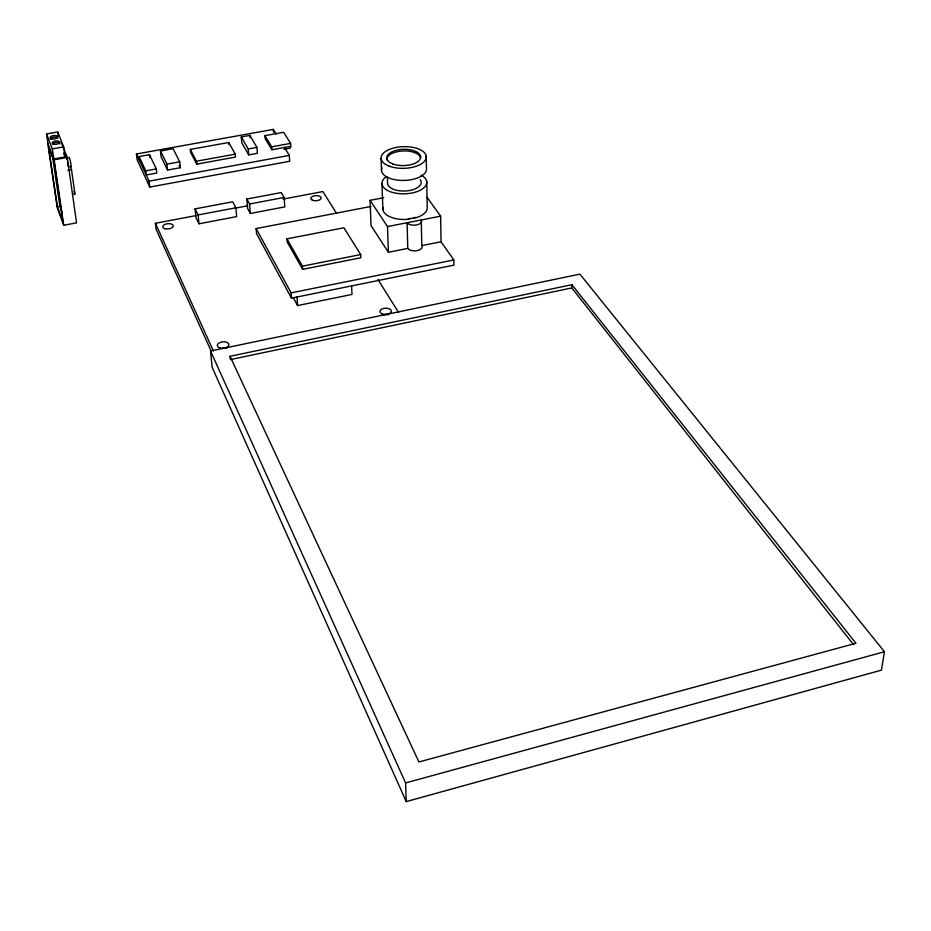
<?xml version="1.0" encoding="UTF-8"?>
<svg xmlns="http://www.w3.org/2000/svg" width="931" height="931" viewBox="0 0 931 931"><rect width="100%" height="100%" fill="white"/><g stroke="black" fill="none" stroke-linecap="round" stroke-linejoin="round"><path stroke-width="1.4" d="M68.708 157.735C69.616 154.942 72.432 170.536 70.372 166.556M853.576 644.694L571.785 287.935L571.89 284.711L230.027 356.294L230.225 358.493M884.45 651.735L881.413 670.157L406.23 801.591L212.175 367.384L210.534 350.999L579.897 274.133L884.45 651.735L405.602 782.936L406.23 801.591M290.763 146.307L271.887 149.751L265.149 138.556L264.939 135.647L283.641 132.283L290.565 143.386L290.763 146.307L290.274 148.134L283.943 149.286M408.232 219.204L408.523 218.971A7.506 3.817 -1.5 0 1 409.977 218.285M230.329 359.587L571.785 287.935M293.37 297.827L297.571 305.566L351.999 294.44L351.592 285.933M256.13 228.572L291.112 292.881L453.839 259.935L453.886 265.137L291.473 298.129L256.537 233.646L256.13 228.572L371.027 206.438M286.969 238.86L302.447 266.161L360.681 254.57L360.821 257.759L302.656 269.362L287.19 242.013L286.969 238.86L343.923 227.758L360.681 254.57M383.735 197.698L370.049 200.328L371.038 225.628L388.378 252.266L407.766 248.391A7.436 3.864 -1.4 0 0 417.239 250.614A7.436 3.864 -1.4 0 0 421.813 245.586L441.026 241.757L453.839 259.935M370.049 200.328L387.517 226.57L440.654 216.167L441.026 241.757M250.323 213.467L284.793 206.903L284.141 197.453L281.267 192.554L246.831 199.036L247.599 208.474L250.323 213.467L249.566 203.994L246.831 199.036M198.99 223.789L236.649 216.609L235.892 207.788L232.68 201.794L195.091 208.87L195.976 217.691L198.99 223.789L198.105 214.933L195.091 208.87M249.566 203.994L284.141 197.453M198.105 214.933L235.892 207.788M211.046 350.812L156.105 229.294L155.419 223.277L196.581 215.48M234.891 208.23L247.669 205.809M283.14 199.094L322.882 191.565L336.65 213.548M63.704 225.267L54.114 159.806L47.702 143.083L57.28 207.869L63.704 225.267L76.563 222.858L67.288 157.455L61.19 142.082M72.502 194.393L74.946 193.951L71.536 169.721L70.139 166.184M136.438 153.976L149.1 181.138L289.297 155.407L289.692 161.272L149.775 187.061L137.125 159.806L136.438 153.976L273.295 129.409L276.135 134.017M57.396 206.798L62.877 221.625L53.998 161.016L48.528 146.726L57.396 206.798L59.863 206.345L61.877 211.733M241.269 136.95L248.24 148.995L256.921 147.424L257.375 153.289L248.705 154.872L241.746 142.78L241.269 136.95L249.857 135.414L256.921 147.424M160.469 150.997L166.928 164.147L179.718 161.819L180.335 167.72L167.568 170.059L161.11 156.862L160.469 150.997L173.108 148.727L179.718 161.819M264.939 135.647L271.677 146.819L290.565 143.386M190.32 149.414L196.464 161.203L235.252 154.139L235.496 157.071L196.755 164.147L190.611 152.347L190.32 149.414L228.7 142.501L235.252 154.139M145.748 170.862L156.303 168.942L156.769 173.061L146.225 174.993L145.748 170.862L139.068 156.559L149.484 154.686L156.303 168.942M67.823 170.385L71.536 169.721M65.077 156.943L53.789 158.957L52.311 148.879L46.55 133.936L57.722 131.981L63.645 146.877L65.077 156.943L63.599 153.196M54.114 159.806L67.288 157.455M52.311 148.879L63.645 146.877M416.087 217.668L415.587 217.586A7.506 3.817 -1.5 0 0 413.643 217.575M571.89 284.711L855.938 643.274L418.915 761.965L230.027 356.294M427.12 197.395L440.654 216.167M377.951 279.509L398.596 312.49M284.409 147.459L289.297 155.407M179.136 165.334L180.335 167.72M155.419 223.277L213.397 350.987M210.534 350.999L405.602 782.936M74.015 191.553L74.946 193.951M66.613 158.596L66.927 159.69M67.556 162.425L68.207 166.486M52.101 153.429L59.863 206.345M46.55 133.936L48.028 143.909M57.722 131.981L58.327 136.252M139.068 156.559L139.545 160.656M149.1 181.138L149.775 187.061M149.484 154.686L149.798 157.42M166.928 164.147L167.568 170.059M196.464 161.203L196.755 164.147M228.7 142.501L228.863 144.445M249.857 135.414L250.032 137.741M248.24 148.995L248.705 154.872M273.295 129.409L273.505 132.283M271.677 146.819L271.887 149.751M291.112 292.881L291.473 298.129M297.001 297.024L297.571 305.566M302.447 266.161L302.656 269.362M381.105 158.642L381.524 170.652M381.989 183.954L382.874 209.417M387.366 176.983L387.587 183.64A16.816 8.251 -1.7 0 0 407.697 190.785A16.816 8.251 -1.7 0 0 420.242 179.683M387.517 226.57L388.378 252.266M407.766 248.391L407.091 222.742A7.506 3.817 -1.5 0 0 416.646 224.918A7.506 3.817 -1.5 0 0 421.254 219.96M421.289 221.392L421.813 245.586M426.235 156.14L426.468 168.15A22.53 10.916 -1.7 0 1 402.611 180.439A22.53 10.916 -1.7 0 1 381.954 167.801M426.724 181.464L427.213 206.938A22.228 11.172 -1.6 0 1 417.565 217.26L406.603 219.402A22.228 11.172 -1.6 0 1 382.978 207.473M52.636 143.944A3.771 1.722 -6.9 0 1 56.977 142.443A3.771 1.722 -6.9 0 1 59.887 144.002M50.274 139.115A3.829 1.734 -6.9 0 1 53.917 137.183A3.829 1.734 -6.9 0 1 57.827 138.254M222.3 348.369A5.854 3.282 -5.5 0 1 226.699 348.438M382.722 315.109A5.702 3.142 -2 0 1 388.39 314.771M386.807 159.946A16.956 8.135 -1.7 0 1 402.576 150.973A16.956 8.135 -1.7 0 1 420.637 158.072M421.068 175.098A22.425 11.009 -1.7 0 1 420.428 190.145A22.425 11.009 -1.7 0 1 389.845 191.518A22.425 11.009 -1.7 0 1 386.353 176.657M53.777 144.258A3.771 1.722 -6.9 0 0 59.665 142.431A3.771 1.722 -6.9 0 0 54.347 141.221A3.771 1.722 -6.9 0 0 53.777 144.258M51.647 138.94A3.829 1.734 -6.9 0 0 57.629 137.09A3.829 1.734 -6.9 0 0 52.229 135.868A3.829 1.734 -6.9 0 0 51.647 138.94M164.95 228.735A5.295 2.653 -5.8 0 0 173.259 226.186A5.295 2.653 -5.8 0 0 165.811 224.08A5.295 2.653 -5.8 0 0 164.95 228.735M312.444 200.223A5.167 2.56 -3.2 0 0 321.009 198.582A5.167 2.56 -3.2 0 0 314.492 195.813A5.167 2.56 -3.2 0 0 312.444 200.223M220.135 348.066A5.865 3.27 -5.5 0 0 228.956 344.703A5.865 3.27 -5.5 0 0 220.251 342.387A5.865 3.27 -5.5 0 0 220.135 348.066M381.85 313.759A5.714 3.142 -2 0 0 391.229 311.792A5.714 3.142 -2 0 0 383.805 308.382A5.714 3.142 -2 0 0 381.85 313.759M388.995 166.079A22.623 10.835 -1.7 0 0 425.933 158.98A22.623 10.835 -1.7 0 0 396.14 147.447A22.623 10.835 -1.7 0 0 388.995 166.079M392.638 163.868A16.967 8.135 -1.7 0 0 420.358 158.584A16.967 8.135 -1.7 0 0 398.072 149.903A16.967 8.135 -1.7 0 0 392.638 163.868"/></g></svg>
